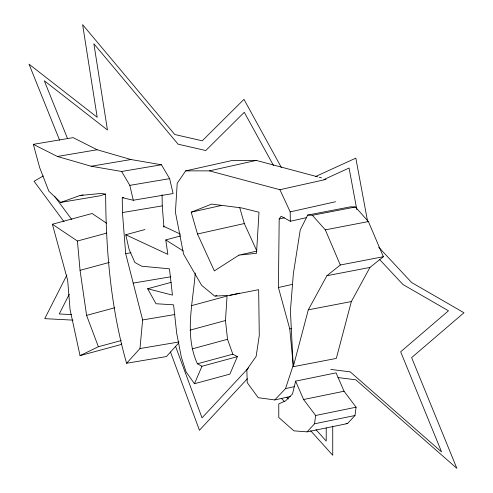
<?xml version="1.0" encoding="UTF-8"?>
<svg xmlns="http://www.w3.org/2000/svg" width="493" height="493" viewBox="0 0 493 493"><rect width="100%" height="100%" fill="white"/><g stroke="black" fill="none" stroke-linecap="round" stroke-linejoin="round"><path stroke-width="0.74" d="M317.819 176.87L256.237 160.41L232.493 160.416L185.676 170.874L177.209 183.267L175.422 212.218L183.544 254.074L201.662 285.348L214.714 296.127L229.898 295.307L258.659 289.681L259.275 335.56L256.126 356.384L246.845 369.645L247.239 382.642L258.209 397.691L274.767 399.946L285.521 388.62L293.212 365.221L289.773 328.923L278.416 287.511L279.186 218.96L281.115 216.23L290.328 221.252L306.677 217.598M171.25 282.329L147.641 288.738L155.998 303.737L173.573 304.81L176.691 333.243L181.362 357.283L186.034 371.777L194.464 383.733L229.88 374.119L237.373 356.655L201.957 366.268L197.41 363.785C184.234 335.135 192.966 303.041 195.246 273.104M237.373 356.655L232.819 354.177L227.532 339.295L225.474 320.524L227.063 296.022L191.648 305.629M122.246 197.687L133.283 200.244L173.086 193.546L169.629 178.651L161.421 164.767L130.965 159.535L97.176 149.761L73.13 137.633L33.327 144.338L39.687 167.682L48.832 191.185L60.725 202.42L80.119 195.462L101.78 193.385L105.656 194.359C105.903 251.14 110.882 308.507 126.602 363.261L139.963 348.539L142.637 319.951L125.672 253.63L122.443 212.569L122.246 197.687L123.749 197.434M307.077 431.856L314.54 423.807L315.637 415.488L303.589 399.521L295.615 381.138L336.066 372.856L344.04 391.239L356.088 407.2L354.991 415.519L347.522 423.567L307.077 431.856L293.908 430.845L278.773 417.479L278.773 403.915L285.601 400.852L292.522 393.895L295.615 381.138M293.267 366.693L308.298 309.832L326.89 275.723L340.306 265L383.363 256.711L368.394 221.567L355.416 207.005L350.763 206.783L307.706 215.071L300.231 230.003L293.366 273.59L290.402 310.904L293.267 366.693L336.325 358.411L351.355 301.55L369.947 267.434L383.363 256.711M194.464 383.733L201.957 366.268M66.894 275.008L44.746 318.657L72.995 320.13M69.285 294.21L59.265 313.961L71.43 314.596M178.737 342.968L166.406 356.562L126.602 363.261M248.792 367.593L202.031 417.854L175.563 346.357M247.387 378.735L199.449 430.26L170.455 351.934M239 255.103L214.338 270.897L197.496 234.002L191.21 212.2L211.651 204.084L241.958 207.991L258.998 212.218L256.514 253.322L239 255.103L256.835 251.116M43.242 175.964L34.054 181.276L64.047 221.758M106.476 223.15L92.074 213.506L52.387 224.241L67.67 280.307L70.049 309.518L80.045 355.632L98.372 346.739L121.155 340.571M121.771 343.904L119.731 344.89L80.045 355.632M315.446 176.586L355.817 158.136L367.618 221.449M323.919 179.532L349.069 168.039L356.821 209.636M105.557 193.915L100.529 195.715L60.725 202.42M147.641 288.738L172.445 295.122L169.469 268.808L141.737 266.226L134.897 262.492L129.098 249.384L125.764 234.754L144.942 229.547M125.764 234.754L167.86 254.388L165.777 239.937L180.53 235.931M190.058 330.131L225.474 320.524M192.122 348.902L227.532 339.295M197.41 363.785L232.819 354.177M52.387 224.241L77.432 241.022L106.827 233.072M98.372 346.739L86.595 315.378L80.051 270.343L109.452 262.387M86.595 315.378L114.524 307.823M185.676 170.874L209.426 170.868L256.237 160.41M209.426 170.868L279.907 189.713L325.978 179.421M191.21 212.2L221.677 205.39M279.907 189.713L290.204 211.873L335.53 201.748M197.496 234.002L244.312 223.545L256.705 250.69M279.186 218.96L284.387 217.795M215.459 295.96L216.945 295.627M229.898 295.307L239.561 293.15M278.416 287.511L292.534 284.356M289.773 328.923L291.258 328.591M285.521 388.62L294.438 386.629M274.767 399.946L290.377 396.458M303.589 399.521L344.04 391.239M315.637 415.488L356.088 407.2M314.54 423.807L354.991 415.519M307.706 215.071L312.359 215.293L355.416 207.005M312.359 215.293L325.337 229.855L368.394 221.567M326.89 275.723L369.947 267.434M308.298 309.832L351.355 301.55M33.327 144.338L57.373 156.46L97.176 149.761M57.373 156.46L91.162 166.24L130.965 159.535M91.162 166.24L121.617 171.465L161.421 164.767M121.617 171.465L129.825 185.356L169.629 178.651M80.119 195.462L83.12 194.957M122.443 212.569L162.246 205.871L162.098 194.71M125.672 253.63L130.935 252.743M133.215 283.105L170.763 276.783M142.637 319.951L174.929 314.516M139.963 348.539L179.014 341.963M346.061 423.456L347.522 423.567M330.711 369.423L350.209 371.858L441.58 451.933L400.661 351.792L448.482 310.8L402.904 284.486L379.437 259.312M337.945 377.564L355.817 379.795L456.863 468.35L411.618 357.622L463.968 312.747L411.618 282.52L378.692 247.203M319.304 177.27L321.528 177.862M163.245 226.108L180.5 234.157M165.777 239.937L183.199 250.931M286.772 397.266L288.313 398.973M315.97 429.674L326.212 441.044L326.212 427.992M281.392 398.27L284.473 401.684M310.658 430.753L332.732 455.255L332.732 426.069M54.507 196.232L71.824 219.601M281.392 167.528L243.967 99.352L202.229 140.801L174.744 134.503L82.614 24.65L97.195 117.279L29.032 64.164L59.61 140.222M273.473 165.457L244.288 112.293L205.778 150.531L178.096 144.19L93.88 43.778L107.449 129.986L44.296 80.772L67.535 138.582M325.337 229.855L340.306 265M239.703 207.553L244.312 223.545M129.825 185.356L133.283 200.244M77.432 241.022L80.051 270.343M162.246 205.871L163.922 227.156M290.204 211.873L290.328 221.252"/></g></svg>
